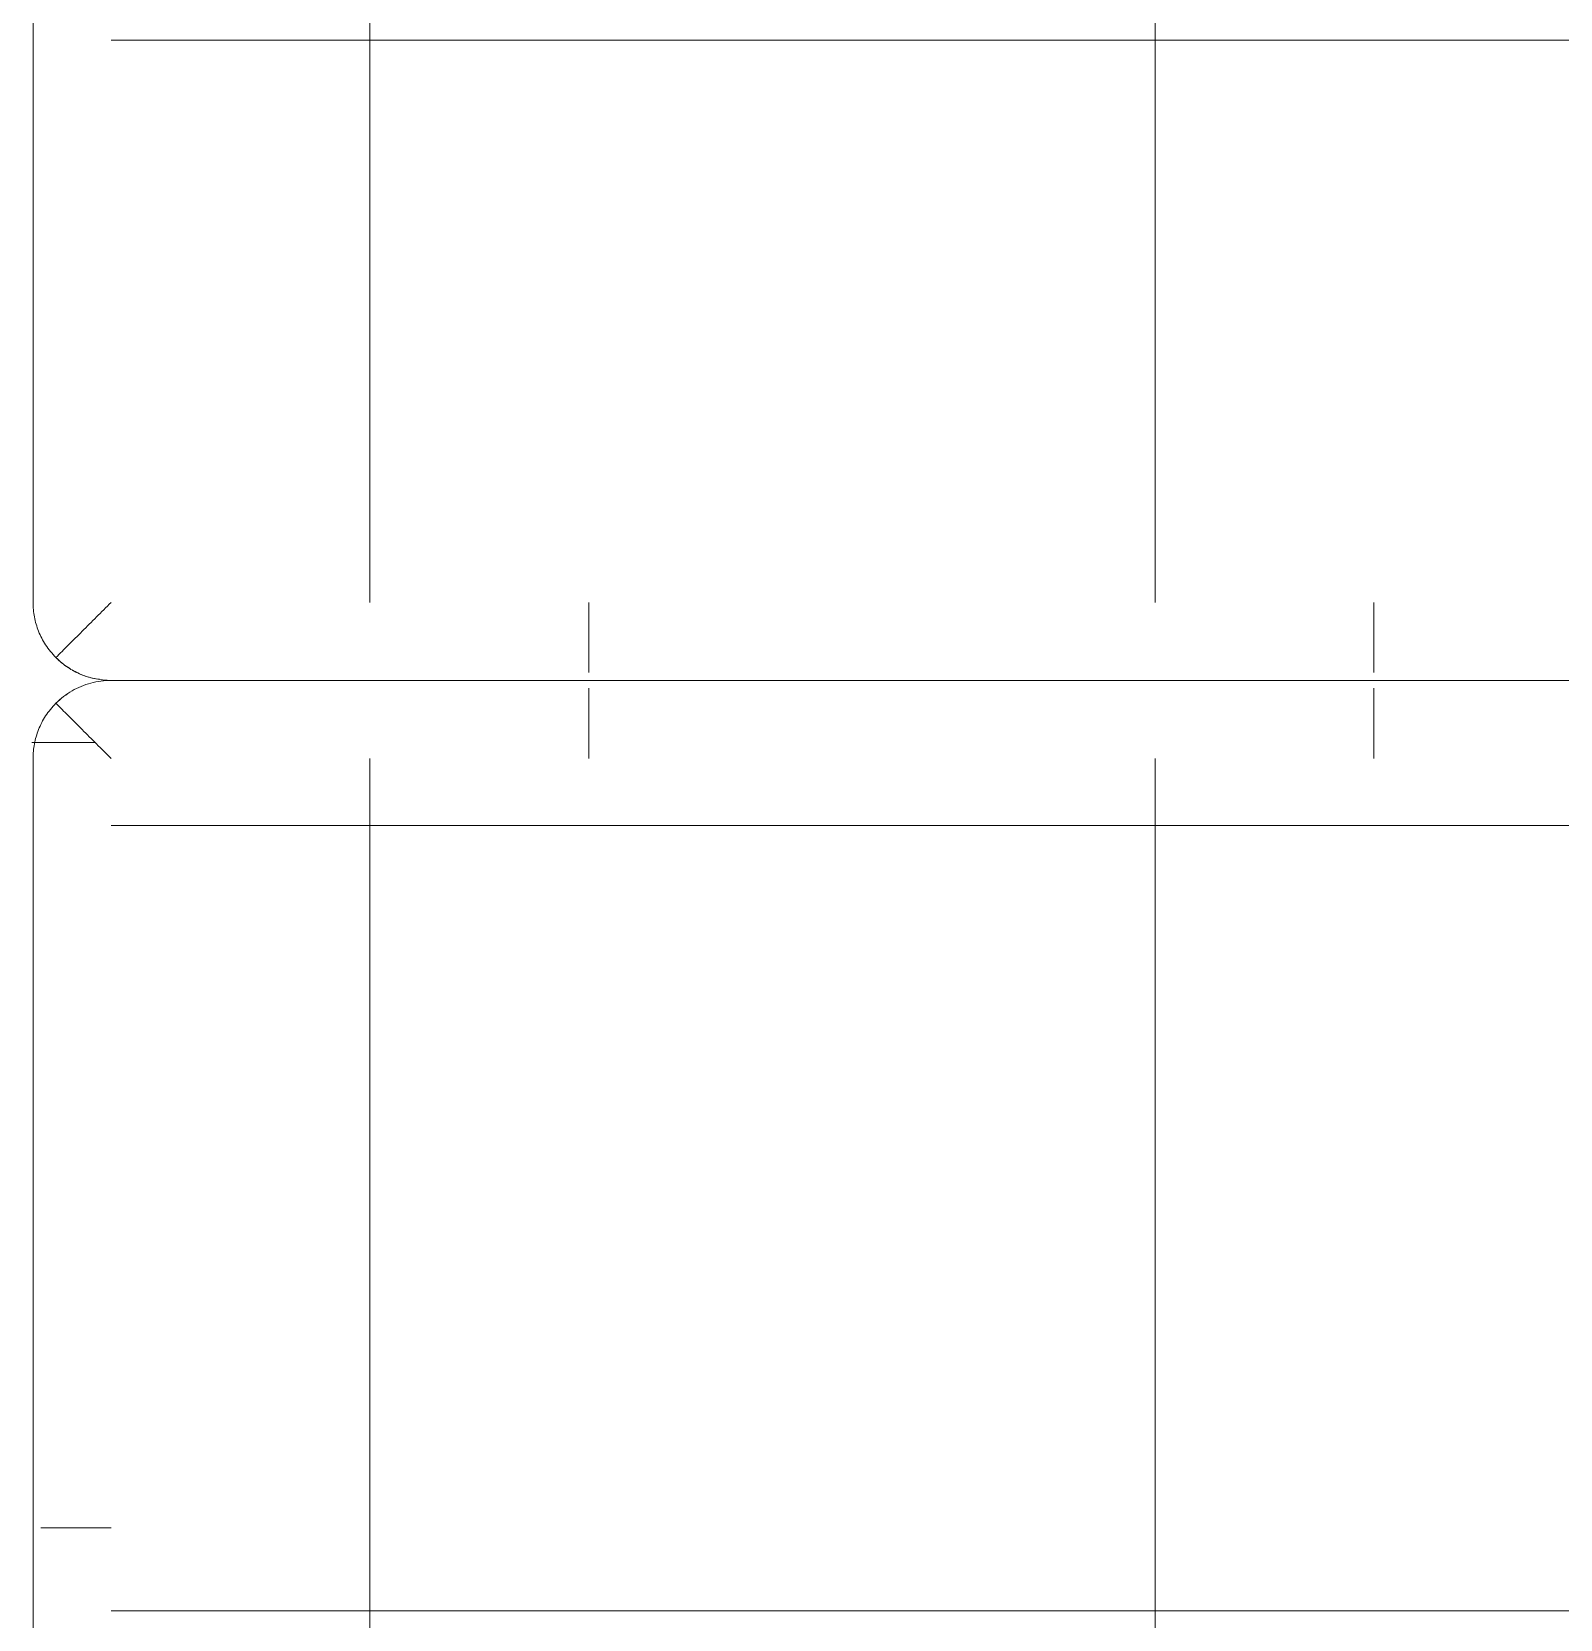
# Model space of a CAD drawing. Header units: inches. Extents: x 11834 to 13024, y -8101 to -6934.
# Drawn here: x 12186.96 to 12201.66, y -7343.03 to -7327.76 of the extents above; entities that cross this region are included whole.
import ezdxf

# ---------------------------------------------------------------- set-up
doc = ezdxf.new("R2010")
doc.units = ezdxf.units.IN
doc.header["$MEASUREMENT"] = 0
doc.layers.add('I-FURN', color=30, linetype='Continuous', lineweight=9)
pattern_1 = [(270, (7274.035, 12201.662), (7.553999999999999, 4.625490960379552e-16), []), (0, (7274.035, 12201.662), (0, 7.553999999999999), [])]

# ---------------------------------------------------------------- blocks, each defined once
blk = doc.blocks.new('FP_1_64-FIRST FLOOR POWER _ SIGNAL')
at = {"layer": 'I-FURN'}
blk.add_line((23.58593749999153, 14.69335937498485), (0.7851562499913028, 14.69335937498468), dxfattribs=at)
blk = doc.blocks.new('FP_1_66-FIRST FLOOR POWER _ SIGNAL')
at = {"layer": 'I-FURN'}
for p, q in [((0.03515624999130295, 13.94335937498476), (0.03515624999138822, -5.981027544651112)), ((0.2409328221845044, 9.347173665064501), (0.1102337853086226, 9.347173665064501)), ((0.3954895833246894, 9.347173665064501), (0.2431046941575232, 9.347173665064501)), ((0.7851562499913881, 9.347173665064501), (0.3954895833246894, 9.347173665064501)), ((0.3954895833246894, 1.793075304408859), (0.1102337853087079, 1.793075304408859)), ((0.7851562499913881, 1.793075304408859), (0.3954895833246894, 1.793075304408859)), ((0.3954895833246041, -5.761023056246784), (0.1102337853087079, -5.761023056246784)), ((0.7851562499913028, -5.761023056246784), (0.3954895833246041, -5.761023056246784))]:
    blk.add_line(p, q, dxfattribs=at)
blk = doc.blocks.new('FP_1_69-FIRST FLOOR POWER _ SIGNAL')
at = {"layer": 'I-FURN'}
for p, q in [((-0.7148437500086969, 14.69335937498476), (-23.51562500000841, 14.69335937498476)), ((-0.5616433775014967, 14.58993587633711), (-0.5616433769371268, 14.70619395102659)), ((-8.115741738822377, 14.33302604165146), (-8.11574173805755, 14.61828183966736)), ((-0.5616433780658666, 14.37844473559647), (-0.5616433775014967, 14.58993587633711)), ((-0.5616433786301512, 14.10287067071849), (-0.5616433780658666, 14.37844473559647)), ((-8.11574173958729, 13.94335937498476), (-8.115741738822377, 14.33302604165146))]:
    blk.add_line(p, q, dxfattribs=at)
blk = doc.blocks.new('FP_1_71-FIRST FLOOR POWER _ SIGNAL')
at = {"layer": 'I-FURN'}
for p, q in [((0.03515624999138822, -5.981027544651112), (0.03515624999130295, 13.94335937498476)), ((-0.3251770833419129, 9.347173665064501), (-0.7148437500086117, 9.347173665064501)), ((-0.1727921941747468, 9.347173665064501), (-0.3251770833419129, 9.347173665064501)), ((-0.03992128532601668, 9.347173665064501), (-0.1706203222015574, 9.347173665064501)), ((-0.3251770833419982, 1.793075304408859), (-0.7148437500086117, 1.793075304408859)), ((-0.03992128532601668, 1.793075304408859), (-0.3251770833419982, 1.793075304408859)), ((-0.3251770833419982, -5.761023056246784), (-0.7148437500086969, -5.761023056246784)), ((-0.03992128532593141, -5.761023056246784), (-0.3251770833419982, -5.761023056246784))]:
    blk.add_line(p, q, dxfattribs=at)
blk = doc.blocks.new('FP_1_87-FIRST FLOOR POWER _ SIGNAL')
at = {"layer": 'I-FURN'}
blk.add_line((23.58593749999153, 14.69335937498485), (0.7851562499913028, 14.69335937498468), dxfattribs=at)
blk = doc.blocks.new('FP_1_88-FIRST FLOOR POWER _ SIGNAL')
at = {"layer": 'I-FURN'}
for p, q in [((0.03515624999130295, 13.94335937498476), (0.03515624999138822, -5.208677840923712)), ((0.1498176140604243, 9.347173665064245), (0.1102337853086226, 9.347173665064245)), ((0.2431046941575232, 9.347173665064245), (0.1723387144233754, 9.347173665064245)), ((0.3600662001865089, 9.347173665064245), (0.2679009991490772, 9.347173665064245)), ((0.4873160853649096, 9.347173665064245), (0.3954895833246894, 9.347173665064245)), ((0.6205566344934538, 9.347173665064245), (0.5154542390442031, 9.347173665064245)), ((0.7567237043939768, 9.347173665064245), (0.675682759635947, 9.347173665064245)), ((0.1886736799834523, 1.793075304408603), (0.1322140127992384, 1.793075304408603)), ((0.3954895833246894, 1.793075304408603), (0.1897154347062155, 1.793075304408603)), ((0.6549821078709214, 1.793075304408603), (0.4030443914330703, 1.793075304408603)), ((0.7851562499913881, 1.793075304408603), (0.6756827596360323, 1.793075304408603)), ((0.2050086455436997, -5.76102305624704), (0.1674663059790475, -5.76102305624704))]:
    blk.add_line(p, q, dxfattribs=at)
blk = doc.blocks.new('FP_1_91-FIRST FLOOR POWER _ SIGNAL')
at = {"layer": 'I-FURN'}
for p, q in [((-0.7148437500086969, 14.69335937498468), (-23.51562500000841, 14.69335937498476)), ((-0.5616433772116806, 14.67631453068389), (-0.5616433770244383, 14.70619395104594)), ((-0.5616433774359278, 14.6405386326594), (-0.5616433772116806, 14.67631453068389)), ((-8.115741739201466, 14.35202895429788), (-8.115741738439281, 14.57223867576044)), ((-0.5616433777529436, 14.58993587625568), (-0.5616433774372068, 14.64032585828485)), ((-0.5616433781478917, 14.47525501185262), (-0.5616433778139082, 14.57223867576036)), ((-0.5616433784814489, 14.37844473527545), (-0.5616433781533486, 14.47368946087468)), ((-8.11574174025449, 13.94335937498476), (-8.11574173926712, 14.33302604165138)), ((-0.5616433788974574, 14.22106916612492), (-0.561643378551281, 14.35202895429788)), ((-0.5616433792099541, 14.10287067010381), (-0.561643378899248, 14.22037511669668))]:
    blk.add_line(p, q, dxfattribs=at)
blk = doc.blocks.new('FP_1_93-FIRST FLOOR POWER _ SIGNAL')
at = {"layer": 'I-FURN'}
for p, q in [((0.03515624999138822, -5.208677840923712), (0.03515624999130295, 13.94335937498476)), ((-0.6053702596533411, 9.347173665064245), (-0.6864112044113709, 9.347173665064245)), ((-0.4451417390614267, 9.347173665064245), (-0.5502441345106773, 9.347173665064245)), ((-0.3251770833420835, 9.347173665064245), (-0.4170035853821332, 9.347173665064245)), ((-0.1975884991663861, 9.347173665064245), (-0.2897537002037324, 9.347173665064245)), ((-0.08225373363774223, 9.347173665064245), (-0.1727921941747468, 9.347173665064245)), ((-0.6053702596533411, 1.793075304408603), (-0.7148437500086117, 1.793075304408603)), ((-0.3327318914503791, 1.793075304408603), (-0.5846696078881449, 1.793075304408603)), ((-0.05172439995666877, 1.793075304408603), (-0.3251770833419982, 1.793075304408603)), ((-0.09715380599644162, -5.76102305624704), (-0.1337036749950755, -5.76102305624704))]:
    blk.add_line(p, q, dxfattribs=at)
blk = doc.blocks.new('Kimball - Villa - Lounges Privacy Back Without Arms - K602FPB-6991797-FIRST FLOOR POWER _ SIGNAL')
at = {"layer": 'I-FURN'}
h = blk.add_hatch(dxfattribs=at)
h.set_pattern_fill('FP1_4', color=256, style=0, pattern_type=2)
h.set_pattern_definition(pattern_1)
h.paths.add_polyline_path([(-23.51562500000858, 12.5831306409755), (-23.51562500000824, -4.566955231868746), (-0.7148437500084411, -4.566955231868746), (-0.7148437500086969, 13.94335937498476), (-23.51562500000858, 13.94335937498485), (-23.51562500000858, 13.69335937498465)], flags=0)
h.paths.add_polyline_path([(-23.39062500000665, 13.69335937498465), (-21.14062500000665, 13.69335937498465), (-21.14062500000665, 11.44335937498474), (-23.39062500000665, 11.44335937498474), (-23.39062500000665, 12.5831306409755)], flags=0)
h = blk.add_hatch(dxfattribs=at)
h.set_pattern_fill('FP1_4', color=256, style=0, pattern_type=2)
h.set_pattern_definition(pattern_1)
h.paths.add_polyline_path([(0.785156249991047, 13.94335937498476), (0.7851562499913028, -4.566955231869001), (23.58593749999178, -4.566955231869001), (23.58593749999153, 13.94335937498511), (1.149674095978469, 13.94335937498485)], flags=0)
h.paths.add_polyline_path([(21.14062499999326, 11.44335937498457), (21.14062499999318, 13.69335937498465), (23.39062499999258, 13.69335937498474), (23.39062499999266, 11.44335937498465)], flags=0)
for points, knots in [([(-0.1845136641100477, 14.47368946088988), (-0.2234016111315613, 14.51164904647688), (-0.2840016903670232, 14.56101458854618), (-0.370719157738212, 14.61114203092412), (-0.4598882569000217, 14.65161322512007), (-0.574830023529054, 14.68465869380046), (-0.6678479797991725, 14.69335937499999), (-0.7148437499999839, 14.69335937499999)], [0, 0, 0, 0, 0.25, 0.375, 0.5, 0.75, 1, 1, 1, 1]), ([(-0.7148437499999812, 14.693359375), (-0.6678479797991724, 14.693359375), (-0.574830023529055, 14.68465869380047), (-0.4598882569000057, 14.65161322512008), (-0.3707191577381924, 14.61114203092411), (-0.2840016903669861, 14.56101458854614), (-0.2234016111315177, 14.51164904647687), (-0.1845136641099945, 14.47368946088985)], [0, 0, 0, 0, 0.25, 0.5, 0.625, 0.75, 1, 1, 1, 1]), ([(-0.1845136641100424, 14.47368946088988), (-0.2234016111315534, 14.51164904647688), (-0.2840016903669997, 14.56101458854617), (-0.3707191577381738, 14.61114203092411), (-0.4598882568999546, 14.65161322512007), (-0.5748300235288095, 14.68465869380047), (-0.6678479797990713, 14.69335937499995), (-0.7148437499999866, 14.69335937499995)], [0, 0, 0, 0, 0.25, 0.375, 0.5, 0.75, 1, 1, 1, 1]), ([(-0.7148437499999866, 14.69335937499996), (-0.6678479797990903, 14.69335937499996), (-0.5748300235288518, 14.68465869380047), (-0.4598882568999611, 14.65161322512007), (-0.3707191577381614, 14.61114203092411), (-0.2840016903669824, 14.56101458854616), (-0.2234016111315334, 14.51164904647686), (-0.1845136641100265, 14.47368946088986)], [0, 0, 0, 0, 0.25, 0.5, 0.625, 0.75, 1, 1, 1, 1]), ([(0.7851562500000235, 14.69335937499999), (0.7381604797992039, 14.69335937499999), (0.645142523529074, 14.68465869380048), (0.5302007569000696, 14.65161322512009), (0.4410316577382717, 14.61114203092414), (0.3543141903670827, 14.5610145885462), (0.2937141111316371, 14.5116490464769), (0.2548261641101323, 14.47368946088991)], [0, 0, 0, 0, 0.25, 0.5, 0.625, 0.75, 1, 1, 1, 1]), ([(0.2548261641101108, 14.47368946088989), (0.2937141111316178, 14.51164904647689), (0.3543141903670673, 14.56101458854618), (0.441031657738262, 14.61114203092413), (0.530200756900066, 14.65161322512009), (0.6451425235290906, 14.68465869380049), (0.7381604797992114, 14.69335937499999), (0.7851562500000236, 14.693359375)], [0, 0, 0, 0, 0.25, 0.375, 0.5, 0.75, 1, 1, 1, 1]), ([(0.7851562500000233, 14.69335937499999), (0.7381604797991939, 14.69335937499999), (0.645142523529052, 14.68465869380048), (0.5302007569000773, 14.6516132251201), (0.4410316577382842, 14.61114203092415), (0.3543141903671011, 14.56101458854621), (0.2937141111316623, 14.51164904647693), (0.2548261641101626, 14.47368946088994)], [0, 0, 0, 0, 0.25, 0.5, 0.625, 0.75, 1, 1, 1, 1]), ([(0.2548261641101319, 14.47368946088992), (0.2937141111316378, 14.51164904647692), (0.3543141903670858, 14.5610145885462), (0.4410316577382787, 14.61114203092415), (0.5302007569000801, 14.65161322512011), (0.6451425235291024, 14.68465869380047), (0.7381604797992162, 14.69335937500001), (0.7851562500000233, 14.69335937500001)], [0, 0, 0, 0, 0.25, 0.375, 0.5, 0.75, 1, 1, 1, 1]), ([(-0.7148437499999786, 13.94335937499999), (-0.6678479797990877, 13.98978287015104), (-0.5748300235288598, 14.08363634007418), (-0.4598882568999691, 14.19830630575296), (-0.3707191577381772, 14.28744673176559), (-0.2840016903670067, 14.3740381036437), (-0.2234016111315564, 14.43572987530288), (-0.1845136641100477, 14.47368946088988)], [0, 0, 0, 0, 0.25, 0.5, 0.625, 0.75, 1, 1, 1, 1]), ([(-0.1845136641099945, 14.47368946088985), (-0.2234016111315071, 14.43572987530285), (-0.2840016903669506, 14.37403810364367), (-0.3707191577381113, 14.28744673176555), (-0.4598882568998881, 14.1983063057529), (-0.5748300235286005, 14.08363634007392), (-0.6678479797989771, 13.98978287015096), (-0.7148437499999759, 13.94335937500001)], [0, 0, 0, 0, 0.25, 0.375, 0.5, 0.75, 1, 1, 1, 1]), ([(-0.7148437499999839, 13.94335937499994), (-0.6678479797991494, 13.98978287015106), (-0.5748300235289995, 14.08363634007428), (-0.4598882569000008, 14.19830630575297), (-0.3707191577381964, 14.2874467317656), (-0.2840016903670101, 14.37403810364371), (-0.2234016111315541, 14.43572987530288), (-0.1845136641100424, 14.47368946088988)], [0, 0, 0, 0, 0.25, 0.5, 0.625, 0.75, 1, 1, 1, 1]), ([(-0.1845136641100264, 14.47368946088986), (-0.2234016111315319, 14.43572987530285), (-0.2840016903669758, 14.37403810364367), (-0.3707191577381488, 14.28744673176555), (-0.4598882568999361, 14.19830630575292), (-0.5288533168772426, 14.12950432634561), (-0.57509615927058, 14.08310696572907)], [0, 0, 0, 0, 0.25, 0.375, 0.5, 0.75, 0.75, 0.75, 0.75]), ([(0.2548261641101323, 14.47368946088991), (0.2937141111316368, 14.43572987530291), (0.3543141903670841, 14.37403810364374), (0.4410316577382816, 14.28744673176565), (0.5302007569000885, 14.19830630575302), (0.6451425235291101, 14.08363634007439), (0.7381604797992202, 13.98978287015113), (0.7851562500000249, 13.94335937499999)], [0, 0, 0, 0, 0.25, 0.375, 0.5, 0.75, 1, 1, 1, 1]), ([(0.6454086592706881, 14.08310696572917), (0.5991658168773537, 14.1295043263457), (0.5302007569000174, 14.19830630575297), (0.4410316577382273, 14.28744673176559), (0.3543141903670484, 14.3740381036437), (0.2937141111316115, 14.43572987530289), (0.2548261641101108, 14.47368946088989)], [0.25, 0.25, 0.25, 0.25, 0.5, 0.625, 0.75, 1, 1, 1, 1]), ([(0.2548261641101626, 14.47368946088994), (0.2937141111316697, 14.43572987530294), (0.3543141903671244, 14.37403810364377), (0.441031657738327, 14.28744673176569), (0.4856162073192339, 14.24287651875938), (0.5081405082881462, 14.22037511671205)], [0, 0, 0, 0, 0.25, 0.375, 0.5, 0.5, 0.5, 0.5]), ([(0.7851562500000242, 13.94335937500002), (0.7381604797991979, 13.98978287015113), (0.645142523529059, 14.08363634007435), (0.5302007569000661, 14.19830630575303), (0.4410316577382685, 14.28744673176564), (0.3543141903670809, 14.37403810364374), (0.293714111131636, 14.43572987530293), (0.2548261641101319, 14.47368946088992)], [0, 0, 0, 0, 0.25, 0.5, 0.625, 0.75, 1, 1, 1, 1])]:
    blk.add_open_spline(points, degree=3, knots=knots, dxfattribs=at)
for points in [[(0.03515625000001981, 13.94335937499997), (0.03515625000002001, 14.00880922194975), (0.01792359415704275, 14.13970278360479), (-0.05786323624870189, 14.32266837741963), (-0.1382336335041988, 14.427409430284), (-0.1845136641100027, 14.47368946088982)], [(-0.1845136641100418, 14.47368946088986), (-0.1382336335042312, 14.42617203730709), (-0.05786323624871983, 14.32344045088912), (0.01792359415704221, 14.13885661592719), (0.03515625000002084, 14.01026889755123), (0.03515625000001981, 13.94335937499997)], [(-0.1845136641100198, 14.47368946088984), (-0.1382336335042154, 14.42617203730707), (-0.09804843487646536, 14.37480624409809), (-0.0653246971616319, 14.31835937499995)], [(-0.1845136641100377, 14.47368946088987), (-0.1382336335042291, 14.42740943028405), (-0.05786323624872227, 14.32266837741968), (0.01792359415703464, 14.13970278360482), (0.03515625000001416, 14.00880922194978), (0.03515625000001481, 13.94335937500001)], [(0.03515625000002364, 13.94335937499999), (0.0351562500000237, 13.99323759850868), (0.04491440550632894, 14.09073101068952), (0.08776652452615953, 14.23214247978262), (0.1574631341091832, 14.36284393370328), (0.2200713545494549, 14.43842168078238), (0.2548261641101308, 14.47368946088991)], [(0.03515625000002381, 13.94335937499998), (0.03515625000002323, 13.99323759850867), (0.04491440550632762, 14.09073101068952), (0.08776652452615684, 14.23214247978262), (0.1574631341091807, 14.36284393370327), (0.2200713545494528, 14.43842168078238), (0.2548261641101293, 14.47368946088991)], [(0.03515625000002364, 13.94335937499998), (0.03515625000002298, 13.99261870987534), (0.0449144055063278, 14.09100003146405), (0.0877665245261641, 14.23212924002182), (0.157463134109198, 14.36262787197203), (0.2200713545494774, 14.43893465132927), (0.2548261641101566, 14.47368946088994)], [(0.2548261641101089, 14.47368946088989), (0.2185946862069075, 14.43745798298669), (0.1860986895601507, 14.39749368142505), (0.1579939083889467, 14.35465135018604)], [(-0.0653246971616319, 14.31835937499995), (-0.03260095944679846, 14.26191250590181), (0.01792359415703531, 14.1388566159272), (0.035156250000014, 14.01026889755125), (0.03515625000001481, 13.943359375)], [(0.0864240184748205, 14.21586576416735), (0.08038857894256919, 14.2003930580022), (0.07441945265831801, 14.18478926275675), (0.06933885025696312, 14.16896387909305)], [(0.1198634406047877, 14.28959776837322), (0.107421778764665, 14.26568291229524), (0.09516917555050321, 14.24130321439777), (0.0847995352600012, 14.21629656951252)], [(0.1356371971616953, 14.31835937499998), (0.1301696411063402, 14.30888923121966), (0.1246995691609128, 14.29935036024098), (0.1193366693765877, 14.28972661655432)], [(0.508140508288146, 14.22037511671205), (0.553189110225972, 14.17537231261738), (0.5989775849257916, 14.12951085997964), (0.6454086592709698, 14.08310696572943)], [(-0.57509615927058, 14.08310696572907), (-0.6213390016639182, 14.03670960511253), (-0.6678479797990562, 13.98978287015098), (-0.7148437499999839, 13.94335937499996)], [(0.0433494345611516, 14.05385518422302), (0.0379049301846926, 14.01729161788689), (0.03515625000002461, 13.98032598550268), (0.03515625000002397, 13.94335937499999)], [(0.0558795061093303, 14.11844135543292), (0.05078244064752976, 14.09720033232313), (0.04781190994891862, 14.07564702343124), (0.04564808024716499, 14.05396295384168)], [(0.06986955742455991, 14.16888213067897), (0.06658853594748011, 14.15848095679824), (0.0633330492752749, 14.14803482387297), (0.06071188028322341, 14.13747365882687)], [(0.7851562500000246, 13.94335937500001), (0.7381604797991356, 13.98978287015106), (0.6916515016640233, 14.03670960511263), (0.645408659270688, 14.08310696572917)], [(0.6454086592709698, 14.08310696572943), (0.6916515016643024, 14.03670960511289), (0.7381604797993012, 13.98978287015121), (0.7851562500000245, 13.94335937499999)]]:
    blk.add_open_spline(points, degree=3, dxfattribs=at)
for name in ['FP_1_69-FIRST FLOOR POWER _ SIGNAL', 'FP_1_91-FIRST FLOOR POWER _ SIGNAL', 'FP_1_64-FIRST FLOOR POWER _ SIGNAL', 'FP_1_87-FIRST FLOOR POWER _ SIGNAL', 'FP_1_71-FIRST FLOOR POWER _ SIGNAL', 'FP_1_93-FIRST FLOOR POWER _ SIGNAL', 'FP_1_66-FIRST FLOOR POWER _ SIGNAL', 'FP_1_88-FIRST FLOOR POWER _ SIGNAL']:
    blk.add_blockref(name, (0, 0), dxfattribs=at)

msp = doc.modelspace()

# ---------------------------------------------------------------- block references
at = {"layer": 'I-FURN', "rotation": 89.99999999999928}
msp.add_blockref('Kimball - Villa - Lounges Privacy Back Without Arms - K602FPB-6991797-FIRST FLOOR POWER _ SIGNAL', (12201.66192776336, -7334.035077934986), dxfattribs=at)

doc.saveas('drawing.dxf')
